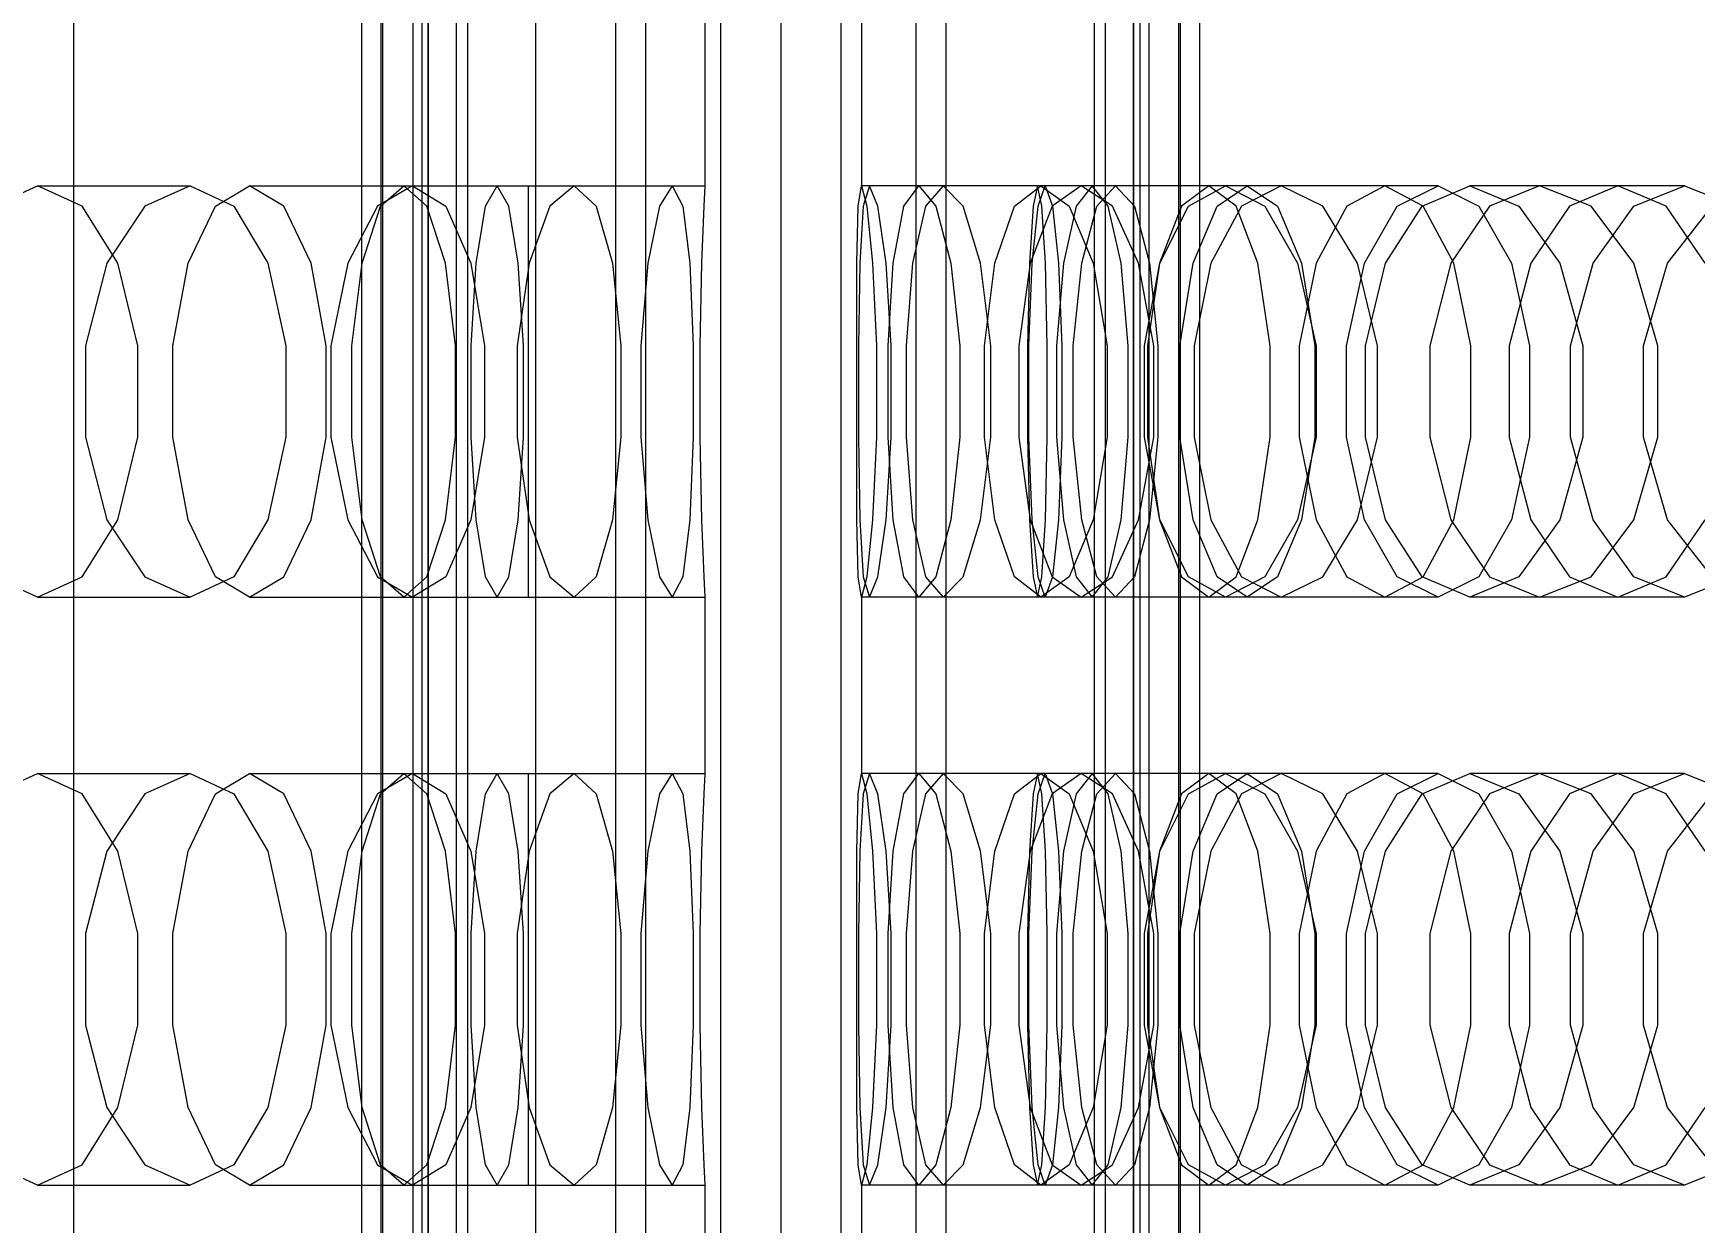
# Model space of a CAD drawing. Header units: millimetres. Extents: x -1970 to 59977, y -50268 to 6837.
# Drawn here: x 25651.9 to 25821.5, y -18034.8 to -17913.4 of the extents above; entities that cross this region are included whole.
import ezdxf

# ---------------------------------------------------------------- set-up
doc = ezdxf.new("R2010")
doc.units = ezdxf.units.MM
for name, color, linetype, lineweight in [('COTAS_P', 1, 'Continuous', 0), ('superior_briquetadora', 7, 'Continuous', 0), ('superior_C02', 7, 'Continuous', 0), ('superior_C02-briq', 7, 'Continuous', 0), ('superior_C05', 7, 'Continuous', 0)]:
    doc.layers.add(name, color=color, linetype=linetype, lineweight=lineweight)
doc.dimstyles.new('R19_100', dxfattribs={"dimtxt": 250, "dimasz": 150, "dimexe": 150, "dimexo": 80, "dimgap": 100, "dimtad": 1, "dimtih": 1, "dimtoh": 1, "dimdsep": 46, "dimcen": 0.09, "dimadec": 0, "dimazin": 0, "dimtfac": 1, "dimtdec": 4, "dimtofl": 0, "dimtmove": 0, "dimatfit": 3, "dimfxl": 1, "dimtolj": 1, "dimtzin": 0, "dimarcsym": 0})

# ---------------------------------------------------------------- blocks, each defined once
blk = doc.blocks.new('*D25')
at = {"layer": 'COTAS_P', "color": 0, "lineweight": -2, "transparency": 16777216}
for p, q in [((25128.19, -17920), (25128.19, -16950)), ((27628.19, -17920), (27628.19, -16950)), ((25278.19, -17100), (27478.19, -17100))]:
    blk.add_line(p, q, dxfattribs=at)
at = {"layer": 'COTAS_P', "color": 0, "transparency": 16777216}
for points in [[(25278.19, -17075), (25278.19, -17125), (25128.19, -17100)], [(27478.19, -17075), (27478.19, -17125), (27628.19, -17100)]]:
    blk.add_solid(points, dxfattribs=at)
at = {"layer": 'Defpoints', "color": 0, "transparency": 16777216}
for p in [(27628.19, -17100), (25128.19, -18000), (27628.19, -18000)]:
    blk.add_point(p, dxfattribs=at)

msp = doc.modelspace()

# ---------------------------------------------------------------- linework, layer by layer
at = {"layer": 'superior_briquetadora'}
for p, q in [((25685.413, -18160), (25685.413, -17800)), ((25687.395, -18160), (25687.395, -17800)), ((25687.545, -18160), (25687.545, -17800)), ((25690.609, -17800), (25690.609, -18160)), ((25691.542, -17800), (25691.542, -18160)), ((25692.187, -18160), (25692.187, -17800)), ((25695.055, -17800), (25695.055, -18160)), ((25696.187, -17800), (25696.187, -18160)), ((25711.334, -18160), (25711.334, -17800)), ((25714.398, -18160), (25714.398, -17800)), ((25722.058, -18160), (25722.058, -17800)), ((25728.187, -17800), (25728.187, -18160)), ((25734.315, -17800), (25734.315, -18160)), ((25741.975, -17800), (25741.975, -18160)), ((25745.04, -17800), (25745.04, -18160)), ((25760.187, -17800), (25760.187, -18160)), ((25761.318, -17800), (25761.318, -18160)), ((25764.187, -18160), (25764.187, -17800)), ((25764.831, -17800), (25764.831, -18160)), ((25765.764, -17800), (25765.764, -18160)), ((25768.829, -18160), (25768.829, -17800)), ((25768.978, -18160), (25768.978, -17800)), ((25770.96, -18160), (25770.96, -17800)), ((25720.437, -17911), (25720.437, -17929)), ((25736.409, -17911), (25736.409, -17929)), ((25647.741, -17931.08), (25652.297, -17929)), ((25652.297, -17929), (25667.885, -17929)), ((25656.852, -17931.08), (25652.297, -17929)), ((25667.885, -17929), (25663.237, -17931.08)), ((25667.885, -17929), (25672.35, -17931.08)), ((25670.462, -17931.08), (25673.948, -17929)), ((25673.948, -17929), (25690.578, -17929)), ((25677.435, -17931.08), (25673.948, -17929)), ((25690.578, -17929), (25686.993, -17931.08)), ((25687.326, -17931.08), (25689.684, -17929)), ((25689.684, -17929), (25707.071, -17929)), ((25692.043, -17931.08), (25689.684, -17929)), ((25690.578, -17929), (25693.968, -17931.08)), ((25698.046, -17931.08), (25699.235, -17929)), ((25699.235, -17929), (25717.081, -17929)), ((25700.424, -17931.08), (25699.235, -17929)), ((25702.437, -17929), (25720.437, -17929)), ((25702.437, -17931.08), (25702.437, -17929)), ((25707.071, -17929), (25704.61, -17931.08)), ((25707.071, -17929), (25709.327, -17931.08)), ((25717.081, -17929), (25715.786, -17931.08)), ((25717.081, -17929), (25718.165, -17931.08)), ((25720.437, -17929), (25720.331, -17931.08)), ((25736.068, -17931.08), (25736.409, -17929)), ((25754.387, -17929), (25736.409, -17929)), ((25736.409, -17929), (25736.962, -17931.08)), ((25737.249, -17929), (25736.609, -17931.08)), ((25755.188, -17929), (25737.249, -17929)), ((25738.099, -17931.08), (25737.249, -17929)), ((25740.746, -17931.08), (25742.273, -17929)), ((25759.982, -17929), (25742.273, -17929)), ((25742.273, -17929), (25744.008, -17931.08)), ((25744.777, -17929), (25742.957, -17931.08)), ((25762.371, -17929), (25744.777, -17929)), ((25746.804, -17931.08), (25744.777, -17929)), ((25752.053, -17931.08), (25754.74, -17929)), ((25754.387, -17929), (25753.94, -17931.08)), ((25754.834, -17931.08), (25754.387, -17929)), ((25754.444, -17931.08), (25755.188, -17929)), ((25771.877, -17929), (25754.74, -17929)), ((25754.74, -17929), (25757.628, -17931.08)), ((25755.188, -17929), (25755.933, -17931.08)), ((25758.866, -17929), (25755.896, -17931.08)), ((25759.982, -17929), (25758.351, -17931.08)), ((25775.814, -17929), (25758.866, -17929)), ((25762.035, -17931.08), (25758.866, -17929)), ((25761.613, -17931.08), (25759.982, -17929)), ((25760.448, -17931.08), (25762.371, -17929)), ((25762.371, -17929), (25764.295, -17931.08)), ((25771.877, -17929), (25769.09, -17931.08)), ((25769.796, -17931.08), (25773.597, -17929)), ((25774.664, -17931.08), (25771.877, -17929)), ((25772.744, -17931.08), (25775.814, -17929)), ((25789.869, -17929), (25773.597, -17929)), ((25773.597, -17929), (25777.589, -17931.08)), ((25779.274, -17929), (25775.205, -17931.08)), ((25775.814, -17929), (25778.883, -17931.08)), ((25795.285, -17929), (25779.274, -17929)), ((25783.532, -17931.08), (25779.274, -17929)), ((25789.869, -17929), (25785.973, -17931.08)), ((25793.764, -17931.08), (25789.869, -17929)), ((25791.122, -17931.08), (25795.285, -17929)), ((25793.672, -17931.08), (25798.521, -17929)), ((25795.285, -17929), (25799.448, -17931.08)), ((25813.649, -17929), (25798.521, -17929)), ((25798.521, -17929), (25803.548, -17931.08)), ((25805.652, -17929), (25800.553, -17931.08)), ((25820.453, -17929), (25805.652, -17929)), ((25810.925, -17931.08), (25805.652, -17929)), ((25813.649, -17929), (25808.711, -17931.08)), ((25818.586, -17931.08), (25813.649, -17929)), ((25815.267, -17931.08), (25820.453, -17929)), ((25820.453, -17929), (25825.638, -17931.08)), ((25660.506, -17936.907), (25656.852, -17931.08)), ((25663.237, -17931.08), (25659.378, -17936.906)), ((25667.665, -17936.907), (25670.462, -17931.08)), ((25672.35, -17931.08), (25675.797, -17936.906)), ((25680.232, -17936.907), (25677.435, -17931.08)), ((25686.993, -17931.08), (25683.978, -17936.906)), ((25685.435, -17936.907), (25687.326, -17931.08)), ((25693.934, -17936.907), (25692.043, -17931.08)), ((25693.968, -17931.08), (25696.544, -17936.906)), ((25697.092, -17936.907), (25698.046, -17931.08)), ((25701.378, -17936.907), (25700.424, -17931.08)), ((25702.437, -17936.907), (25702.437, -17931.08)), ((25704.61, -17931.08), (25702.49, -17936.906)), ((25709.327, -17931.08), (25710.988, -17936.906)), ((25715.786, -17931.08), (25714.597, -17936.906)), ((25718.165, -17931.08), (25718.883, -17936.906)), ((25720.331, -17931.08), (25720.093, -17936.906)), ((25735.947, -17936.906), (25736.068, -17931.08)), ((25736.609, -17931.08), (25736.249, -17936.906)), ((25736.962, -17931.08), (25737.558, -17936.906)), ((25738.933, -17936.906), (25738.099, -17931.08)), ((25739.672, -17936.906), (25740.746, -17931.08)), ((25742.957, -17931.08), (25741.647, -17936.906)), ((25744.008, -17931.08), (25745.55, -17936.906)), ((25748.579, -17936.906), (25746.804, -17931.08)), ((25750.045, -17936.906), (25752.053, -17931.08)), ((25753.94, -17931.08), (25753.582, -17936.907)), ((25755.896, -17931.08), (25753.658, -17936.906)), ((25753.847, -17936.907), (25754.444, -17931.08)), ((25755.193, -17936.907), (25754.834, -17931.08)), ((25755.933, -17931.08), (25756.53, -17936.907)), ((25758.351, -17931.08), (25757.043, -17936.907)), ((25757.628, -17931.08), (25760.09, -17936.906)), ((25758.905, -17936.907), (25760.448, -17931.08)), ((25762.921, -17936.907), (25761.613, -17931.08)), ((25764.721, -17936.906), (25762.035, -17931.08)), ((25764.295, -17931.08), (25765.838, -17936.907)), ((25769.09, -17931.08), (25766.855, -17936.907)), ((25766.888, -17936.906), (25769.796, -17931.08)), ((25770.282, -17936.907), (25772.744, -17931.08)), ((25775.205, -17931.08), (25772.078, -17936.906)), ((25776.9, -17936.907), (25774.664, -17931.08)), ((25777.589, -17931.08), (25780.927, -17936.906)), ((25778.883, -17931.08), (25781.345, -17936.907)), ((25785.973, -17931.08), (25782.849, -17936.907)), ((25787.081, -17936.906), (25783.532, -17931.08)), ((25787.784, -17936.907), (25791.122, -17931.08)), ((25789.913, -17936.906), (25793.672, -17931.08)), ((25796.888, -17936.907), (25793.764, -17931.08)), ((25800.553, -17931.08), (25796.591, -17936.906)), ((25799.448, -17931.08), (25802.787, -17936.907)), ((25803.548, -17931.08), (25807.707, -17936.906)), ((25808.711, -17931.08), (25804.752, -17936.907)), ((25815.278, -17936.906), (25810.925, -17931.08)), ((25811.109, -17936.907), (25815.267, -17931.08)), ((25822.546, -17936.907), (25818.586, -17931.08)), ((25818.726, -17936.906), (25823.271, -17931.08)), ((25659.378, -17936.906), (25657.185, -17945.326)), ((25662.533, -17945.327), (25660.506, -17936.907)), ((25666.114, -17945.327), (25667.665, -17936.907)), ((25675.797, -17936.906), (25677.659, -17945.326)), ((25681.783, -17945.327), (25680.232, -17936.907)), ((25683.978, -17936.906), (25682.25, -17945.326)), ((25684.385, -17945.327), (25685.435, -17936.907)), ((25694.983, -17945.327), (25693.934, -17936.907)), ((25696.544, -17936.906), (25697.919, -17945.326)), ((25696.562, -17945.327), (25697.092, -17936.907)), ((25702.49, -17936.906), (25701.256, -17945.326)), ((25701.907, -17945.327), (25701.378, -17936.907)), ((25702.437, -17945.327), (25702.437, -17936.907)), ((25710.988, -17936.906), (25711.853, -17945.326)), ((25714.597, -17936.906), (25713.878, -17945.326)), ((25718.883, -17936.906), (25719.223, -17945.326)), ((25720.093, -17936.906), (25719.902, -17945.326)), ((25735.938, -17945.326), (25735.947, -17936.906)), ((25736.249, -17936.906), (25736.108, -17945.326)), ((25737.558, -17936.906), (25737.948, -17945.326)), ((25739.455, -17945.326), (25738.933, -17936.906)), ((25739.134, -17945.326), (25739.672, -17936.906)), ((25741.647, -17936.906), (25740.978, -17945.326)), ((25745.55, -17936.906), (25746.464, -17945.326)), ((25749.622, -17945.326), (25748.579, -17936.906)), ((25748.986, -17945.326), (25750.045, -17936.906)), ((25753.658, -17936.906), (25752.472, -17945.326)), ((25753.582, -17936.907), (25753.383, -17945.327)), ((25753.515, -17945.327), (25753.847, -17936.907)), ((25755.392, -17945.327), (25755.193, -17936.907)), ((25757.043, -17936.907), (25756.317, -17945.327)), ((25756.53, -17936.907), (25756.861, -17945.327)), ((25758.049, -17945.327), (25758.905, -17936.907)), ((25760.09, -17936.906), (25761.512, -17945.326)), ((25763.647, -17945.327), (25762.921, -17936.907)), ((25766.267, -17945.326), (25764.721, -17936.906)), ((25765.327, -17945.326), (25766.888, -17936.906)), ((25766.855, -17936.907), (25765.614, -17945.327)), ((25765.838, -17936.907), (25766.694, -17945.327)), ((25768.916, -17945.327), (25770.282, -17936.907)), ((25772.078, -17936.906), (25770.395, -17945.326)), ((25778.14, -17945.327), (25776.9, -17936.907)), ((25780.927, -17936.906), (25782.834, -17945.326)), ((25782.849, -17936.907), (25781.115, -17945.327)), ((25781.345, -17936.907), (25782.711, -17945.327)), ((25785.931, -17945.327), (25787.784, -17936.907)), ((25789.104, -17945.326), (25787.081, -17936.906)), ((25787.876, -17945.326), (25789.913, -17936.906)), ((25796.591, -17936.906), (25794.44, -17945.326)), ((25798.622, -17945.327), (25796.888, -17936.907)), ((25804.752, -17936.907), (25802.554, -17945.327)), ((25802.787, -17936.907), (25804.64, -17945.327)), ((25807.707, -17936.906), (25810.064, -17945.326)), ((25808.801, -17945.327), (25811.109, -17936.907)), ((25817.743, -17945.326), (25815.278, -17936.906)), ((25816.248, -17945.326), (25818.726, -17936.906)), ((25657.185, -17945.326), (25657.185, -17954.674)), ((25662.533, -17954.673), (25662.533, -17945.327)), ((25666.114, -17954.673), (25666.114, -17945.327)), ((25677.659, -17945.326), (25677.659, -17954.674)), ((25681.783, -17954.673), (25681.783, -17945.327)), ((25682.25, -17945.326), (25682.25, -17954.674)), ((25684.385, -17954.673), (25684.385, -17945.327)), ((25694.983, -17954.673), (25694.983, -17945.327)), ((25696.562, -17954.673), (25696.562, -17945.327)), ((25697.919, -17945.326), (25697.919, -17954.674)), ((25701.256, -17945.326), (25701.256, -17954.674)), ((25701.907, -17954.673), (25701.907, -17945.327)), ((25702.437, -17954.673), (25702.437, -17945.327)), ((25711.853, -17945.326), (25711.853, -17954.674)), ((25713.878, -17945.326), (25713.878, -17954.674)), ((25719.223, -17945.326), (25719.223, -17954.674)), ((25719.902, -17945.326), (25719.902, -17954.674)), ((25735.938, -17954.674), (25735.938, -17945.326)), ((25736.108, -17945.326), (25736.108, -17954.674)), ((25737.948, -17945.326), (25737.948, -17954.674)), ((25739.134, -17954.674), (25739.134, -17945.326)), ((25739.455, -17954.674), (25739.455, -17945.326)), ((25740.978, -17945.326), (25740.978, -17954.674)), ((25746.464, -17945.326), (25746.464, -17954.674)), ((25748.986, -17954.674), (25748.986, -17945.326)), ((25749.622, -17954.674), (25749.622, -17945.326)), ((25752.472, -17945.326), (25752.472, -17954.674)), ((25753.383, -17945.327), (25753.383, -17954.673)), ((25753.515, -17954.673), (25753.515, -17945.327)), ((25755.392, -17954.673), (25755.392, -17945.327)), ((25756.317, -17945.327), (25756.317, -17954.673)), ((25756.861, -17945.327), (25756.861, -17954.673)), ((25758.049, -17954.673), (25758.049, -17945.327)), ((25761.512, -17945.326), (25761.512, -17954.674)), ((25763.647, -17954.673), (25763.647, -17945.327)), ((25765.327, -17954.674), (25765.327, -17945.326)), ((25765.614, -17945.327), (25765.614, -17954.673)), ((25766.267, -17954.674), (25766.267, -17945.326)), ((25766.694, -17945.327), (25766.694, -17954.673)), ((25768.916, -17954.673), (25768.916, -17945.327)), ((25770.395, -17945.326), (25770.395, -17954.674)), ((25778.14, -17954.673), (25778.14, -17945.327)), ((25781.115, -17945.327), (25781.115, -17954.673)), ((25782.711, -17945.327), (25782.711, -17954.673)), ((25782.834, -17945.326), (25782.834, -17954.674)), ((25785.931, -17954.673), (25785.931, -17945.327)), ((25787.876, -17954.674), (25787.876, -17945.326)), ((25789.104, -17954.674), (25789.104, -17945.326)), ((25794.44, -17945.326), (25794.44, -17954.674)), ((25798.622, -17954.673), (25798.622, -17945.327)), ((25802.554, -17945.327), (25802.554, -17954.673)), ((25804.64, -17945.327), (25804.64, -17954.673)), ((25808.801, -17954.673), (25808.801, -17945.327)), ((25810.064, -17945.326), (25810.064, -17954.674)), ((25816.248, -17954.674), (25816.248, -17945.326)), ((25817.743, -17954.674), (25817.743, -17945.326)), ((25657.185, -17954.674), (25659.378, -17963.094)), ((25660.506, -17963.093), (25662.533, -17954.673)), ((25667.665, -17963.093), (25666.114, -17954.673)), ((25677.659, -17954.674), (25675.797, -17963.094)), ((25680.232, -17963.093), (25681.783, -17954.673)), ((25682.25, -17954.674), (25683.978, -17963.094)), ((25685.435, -17963.093), (25684.385, -17954.673)), ((25693.934, -17963.093), (25694.983, -17954.673)), ((25697.919, -17954.674), (25696.544, -17963.094)), ((25697.092, -17963.093), (25696.562, -17954.673)), ((25701.256, -17954.674), (25702.49, -17963.094)), ((25701.378, -17963.093), (25701.907, -17954.673)), ((25702.437, -17963.093), (25702.437, -17954.673)), ((25711.853, -17954.674), (25710.988, -17963.094)), ((25713.878, -17954.674), (25714.597, -17963.094)), ((25719.223, -17954.674), (25718.883, -17963.094)), ((25719.902, -17954.674), (25720.093, -17963.094)), ((25735.947, -17963.094), (25735.938, -17954.674)), ((25736.108, -17954.674), (25736.249, -17963.094)), ((25737.948, -17954.674), (25737.558, -17963.094)), ((25738.933, -17963.094), (25739.455, -17954.674)), ((25739.672, -17963.094), (25739.134, -17954.674)), ((25740.978, -17954.674), (25741.647, -17963.094)), ((25746.464, -17954.674), (25745.55, -17963.094)), ((25748.579, -17963.094), (25749.622, -17954.674)), ((25750.045, -17963.094), (25748.986, -17954.674)), ((25752.472, -17954.674), (25753.658, -17963.094)), ((25753.383, -17954.673), (25753.582, -17963.093)), ((25753.847, -17963.093), (25753.515, -17954.673)), ((25755.193, -17963.093), (25755.392, -17954.673)), ((25756.317, -17954.673), (25757.043, -17963.093)), ((25756.861, -17954.673), (25756.53, -17963.093)), ((25758.905, -17963.093), (25758.049, -17954.673)), ((25761.512, -17954.674), (25760.09, -17963.094)), ((25762.921, -17963.093), (25763.647, -17954.673)), ((25764.721, -17963.094), (25766.267, -17954.674)), ((25766.888, -17963.094), (25765.327, -17954.674)), ((25765.614, -17954.673), (25766.855, -17963.093)), ((25766.694, -17954.673), (25765.838, -17963.093)), ((25770.282, -17963.093), (25768.916, -17954.673)), ((25770.395, -17954.674), (25772.078, -17963.094)), ((25776.9, -17963.093), (25778.14, -17954.673)), ((25782.834, -17954.674), (25780.927, -17963.094)), ((25781.115, -17954.673), (25782.849, -17963.093)), ((25782.711, -17954.673), (25781.345, -17963.093)), ((25787.784, -17963.093), (25785.931, -17954.673)), ((25787.081, -17963.094), (25789.104, -17954.674)), ((25789.913, -17963.094), (25787.876, -17954.674)), ((25794.44, -17954.674), (25796.591, -17963.094)), ((25796.888, -17963.093), (25798.622, -17954.673)), ((25802.554, -17954.673), (25804.752, -17963.093)), ((25804.64, -17954.673), (25802.787, -17963.093)), ((25810.064, -17954.674), (25807.707, -17963.094)), ((25811.109, -17963.093), (25808.801, -17954.673)), ((25815.278, -17963.094), (25817.743, -17954.674)), ((25818.726, -17963.094), (25816.248, -17954.674)), ((25656.852, -17968.92), (25660.506, -17963.093)), ((25659.378, -17963.094), (25663.237, -17968.92)), ((25670.462, -17968.92), (25667.665, -17963.093)), ((25675.797, -17963.094), (25672.35, -17968.92)), ((25677.435, -17968.92), (25680.232, -17963.093)), ((25683.978, -17963.094), (25686.993, -17968.92)), ((25687.326, -17968.92), (25685.435, -17963.093)), ((25692.043, -17968.92), (25693.934, -17963.093)), ((25696.544, -17963.094), (25693.968, -17968.92)), ((25698.046, -17968.92), (25697.092, -17963.093)), ((25700.424, -17968.92), (25701.378, -17963.093)), ((25702.437, -17968.92), (25702.437, -17963.093)), ((25702.49, -17963.094), (25704.61, -17968.92)), ((25710.988, -17963.094), (25709.327, -17968.92)), ((25714.597, -17963.094), (25715.786, -17968.92)), ((25718.883, -17963.094), (25718.165, -17968.92)), ((25720.093, -17963.094), (25720.331, -17968.92)), ((25736.068, -17968.92), (25735.947, -17963.094)), ((25736.249, -17963.094), (25736.609, -17968.92)), ((25737.558, -17963.094), (25736.962, -17968.92)), ((25738.099, -17968.92), (25738.933, -17963.094)), ((25740.746, -17968.92), (25739.672, -17963.094)), ((25741.647, -17963.094), (25742.957, -17968.92)), ((25745.55, -17963.094), (25744.008, -17968.92)), ((25746.804, -17968.92), (25748.579, -17963.094)), ((25752.053, -17968.92), (25750.045, -17963.094)), ((25753.582, -17963.093), (25753.94, -17968.92)), ((25753.658, -17963.094), (25755.896, -17968.92)), ((25754.444, -17968.92), (25753.847, -17963.093)), ((25754.834, -17968.92), (25755.193, -17963.093)), ((25756.53, -17963.093), (25755.933, -17968.92)), ((25757.043, -17963.093), (25758.351, -17968.92)), ((25760.09, -17963.094), (25757.628, -17968.92)), ((25760.448, -17968.92), (25758.905, -17963.093)), ((25761.613, -17968.92), (25762.921, -17963.093)), ((25762.035, -17968.92), (25764.721, -17963.094)), ((25765.838, -17963.093), (25764.295, -17968.92)), ((25766.855, -17963.093), (25769.09, -17968.92)), ((25769.796, -17968.92), (25766.888, -17963.094)), ((25772.744, -17968.92), (25770.282, -17963.093)), ((25772.078, -17963.094), (25775.205, -17968.92)), ((25774.664, -17968.92), (25776.9, -17963.093)), ((25780.927, -17963.094), (25777.589, -17968.92)), ((25781.345, -17963.093), (25778.883, -17968.92)), ((25782.849, -17963.093), (25785.973, -17968.92)), ((25783.532, -17968.92), (25787.081, -17963.094)), ((25791.122, -17968.92), (25787.784, -17963.093)), ((25793.672, -17968.92), (25789.913, -17963.094)), ((25793.764, -17968.92), (25796.888, -17963.093)), ((25796.591, -17963.094), (25800.553, -17968.92)), ((25802.787, -17963.093), (25799.448, -17968.92)), ((25807.707, -17963.094), (25803.548, -17968.92)), ((25804.752, -17963.093), (25808.711, -17968.92)), ((25810.925, -17968.92), (25815.278, -17963.094)), ((25815.267, -17968.92), (25811.109, -17963.093)), ((25818.586, -17968.92), (25822.546, -17963.093)), ((25823.271, -17968.92), (25818.726, -17963.094)), ((25652.297, -17971), (25647.741, -17968.92)), ((25652.297, -17971), (25656.852, -17968.92)), ((25663.237, -17968.92), (25667.885, -17971)), ((25672.35, -17968.92), (25667.885, -17971)), ((25673.948, -17971), (25670.462, -17968.92)), ((25673.948, -17971), (25677.435, -17968.92)), ((25686.993, -17968.92), (25690.578, -17971)), ((25689.684, -17971), (25687.326, -17968.92)), ((25689.684, -17971), (25692.043, -17968.92)), ((25693.968, -17968.92), (25690.578, -17971)), ((25699.235, -17971), (25698.046, -17968.92)), ((25699.235, -17971), (25700.424, -17968.92)), ((25702.437, -17971), (25702.437, -17968.92)), ((25704.61, -17968.92), (25707.071, -17971)), ((25709.327, -17968.92), (25707.071, -17971)), ((25715.786, -17968.92), (25717.081, -17971)), ((25718.165, -17968.92), (25717.081, -17971)), ((25720.331, -17968.92), (25720.437, -17971)), ((25736.409, -17971), (25736.068, -17968.92)), ((25736.962, -17968.92), (25736.409, -17971)), ((25736.609, -17968.92), (25737.249, -17971)), ((25737.249, -17971), (25738.099, -17968.92)), ((25742.273, -17971), (25740.746, -17968.92)), ((25744.008, -17968.92), (25742.273, -17971)), ((25742.957, -17968.92), (25744.777, -17971)), ((25744.777, -17971), (25746.804, -17968.92)), ((25754.74, -17971), (25752.053, -17968.92)), ((25753.94, -17968.92), (25754.387, -17971)), ((25754.387, -17971), (25754.834, -17968.92)), ((25755.188, -17971), (25754.444, -17968.92)), ((25757.628, -17968.92), (25754.74, -17971)), ((25755.933, -17968.92), (25755.188, -17971)), ((25755.896, -17968.92), (25758.866, -17971)), ((25758.351, -17968.92), (25759.982, -17971)), ((25758.866, -17971), (25762.035, -17968.92)), ((25759.982, -17971), (25761.613, -17968.92)), ((25762.371, -17971), (25760.448, -17968.92)), ((25764.295, -17968.92), (25762.371, -17971)), ((25769.09, -17968.92), (25771.877, -17971)), ((25773.597, -17971), (25769.796, -17968.92)), ((25771.877, -17971), (25774.664, -17968.92)), ((25775.814, -17971), (25772.744, -17968.92)), ((25777.589, -17968.92), (25773.597, -17971)), ((25775.205, -17968.92), (25779.274, -17971)), ((25778.883, -17968.92), (25775.814, -17971)), ((25779.274, -17971), (25783.532, -17968.92)), ((25785.973, -17968.92), (25789.869, -17971)), ((25789.869, -17971), (25793.764, -17968.92)), ((25795.285, -17971), (25791.122, -17968.92)), ((25798.521, -17971), (25793.672, -17968.92)), ((25799.448, -17968.92), (25795.285, -17971)), ((25803.548, -17968.92), (25798.521, -17971)), ((25800.553, -17968.92), (25805.652, -17971)), ((25805.652, -17971), (25810.925, -17968.92)), ((25808.711, -17968.92), (25813.649, -17971)), ((25813.649, -17971), (25818.586, -17968.92)), ((25820.453, -17971), (25815.267, -17968.92)), ((25825.638, -17968.92), (25820.453, -17971)), ((25652.297, -17971), (25667.885, -17971)), ((25673.948, -17971), (25690.578, -17971)), ((25689.684, -17971), (25707.071, -17971)), ((25699.235, -17971), (25717.081, -17971)), ((25702.437, -17971), (25720.437, -17971)), ((25720.437, -17971), (25720.437, -17989)), ((25754.387, -17971), (25736.409, -17971)), ((25736.409, -17971), (25736.409, -17989)), ((25755.188, -17971), (25737.249, -17971)), ((25759.982, -17971), (25742.273, -17971)), ((25762.371, -17971), (25744.777, -17971)), ((25771.877, -17971), (25754.74, -17971)), ((25775.814, -17971), (25758.866, -17971)), ((25789.869, -17971), (25773.597, -17971)), ((25795.285, -17971), (25779.274, -17971)), ((25813.649, -17971), (25798.521, -17971)), ((25820.453, -17971), (25805.652, -17971)), ((25647.741, -17991.08), (25652.297, -17989)), ((25652.297, -17989), (25667.885, -17989)), ((25656.852, -17991.08), (25652.297, -17989)), ((25667.885, -17989), (25663.237, -17991.08)), ((25667.885, -17989), (25672.35, -17991.08)), ((25670.462, -17991.08), (25673.948, -17989)), ((25673.948, -17989), (25690.578, -17989)), ((25677.435, -17991.08), (25673.948, -17989)), ((25690.578, -17989), (25686.993, -17991.08)), ((25687.326, -17991.08), (25689.684, -17989)), ((25689.684, -17989), (25707.071, -17989)), ((25692.043, -17991.08), (25689.684, -17989)), ((25690.578, -17989), (25693.968, -17991.08)), ((25698.046, -17991.08), (25699.235, -17989)), ((25699.235, -17989), (25717.081, -17989)), ((25700.424, -17991.08), (25699.235, -17989)), ((25702.437, -17989), (25720.437, -17989)), ((25702.437, -17991.08), (25702.437, -17989)), ((25707.071, -17989), (25704.61, -17991.08)), ((25707.071, -17989), (25709.327, -17991.08)), ((25717.081, -17989), (25715.786, -17991.08)), ((25717.081, -17989), (25718.165, -17991.08)), ((25720.437, -17989), (25720.331, -17991.08)), ((25736.068, -17991.08), (25736.409, -17989)), ((25754.387, -17989), (25736.409, -17989)), ((25736.409, -17989), (25736.962, -17991.08)), ((25737.249, -17989), (25736.609, -17991.08)), ((25755.188, -17989), (25737.249, -17989)), ((25738.099, -17991.08), (25737.249, -17989)), ((25740.746, -17991.08), (25742.273, -17989)), ((25759.982, -17989), (25742.273, -17989)), ((25742.273, -17989), (25744.008, -17991.08)), ((25744.777, -17989), (25742.957, -17991.08)), ((25762.371, -17989), (25744.777, -17989)), ((25746.804, -17991.08), (25744.777, -17989)), ((25752.053, -17991.08), (25754.74, -17989)), ((25754.387, -17989), (25753.94, -17991.08)), ((25754.834, -17991.08), (25754.387, -17989)), ((25754.444, -17991.08), (25755.188, -17989)), ((25771.877, -17989), (25754.74, -17989)), ((25754.74, -17989), (25757.628, -17991.08)), ((25755.188, -17989), (25755.933, -17991.08)), ((25758.866, -17989), (25755.896, -17991.08)), ((25759.982, -17989), (25758.351, -17991.08)), ((25775.814, -17989), (25758.866, -17989)), ((25762.035, -17991.08), (25758.866, -17989)), ((25761.613, -17991.08), (25759.982, -17989)), ((25760.448, -17991.08), (25762.371, -17989)), ((25762.371, -17989), (25764.295, -17991.08)), ((25771.877, -17989), (25769.09, -17991.08)), ((25769.796, -17991.08), (25773.597, -17989)), ((25774.664, -17991.08), (25771.877, -17989)), ((25772.744, -17991.08), (25775.814, -17989)), ((25789.869, -17989), (25773.597, -17989)), ((25773.597, -17989), (25777.589, -17991.08)), ((25779.274, -17989), (25775.205, -17991.08)), ((25775.814, -17989), (25778.883, -17991.08)), ((25795.285, -17989), (25779.274, -17989)), ((25783.532, -17991.08), (25779.274, -17989)), ((25789.869, -17989), (25785.973, -17991.08)), ((25793.764, -17991.08), (25789.869, -17989)), ((25791.122, -17991.08), (25795.285, -17989)), ((25793.672, -17991.08), (25798.521, -17989)), ((25795.285, -17989), (25799.448, -17991.08)), ((25813.649, -17989), (25798.521, -17989)), ((25798.521, -17989), (25803.548, -17991.08)), ((25805.652, -17989), (25800.553, -17991.08)), ((25820.453, -17989), (25805.652, -17989)), ((25810.925, -17991.08), (25805.652, -17989)), ((25813.649, -17989), (25808.711, -17991.08)), ((25818.586, -17991.08), (25813.649, -17989)), ((25815.267, -17991.08), (25820.453, -17989)), ((25820.453, -17989), (25825.638, -17991.08)), ((25660.506, -17996.907), (25656.852, -17991.08)), ((25663.237, -17991.08), (25659.378, -17996.906)), ((25667.665, -17996.907), (25670.462, -17991.08)), ((25672.35, -17991.08), (25675.797, -17996.906)), ((25680.232, -17996.907), (25677.435, -17991.08)), ((25686.993, -17991.08), (25683.978, -17996.906)), ((25685.435, -17996.907), (25687.326, -17991.08)), ((25693.934, -17996.907), (25692.043, -17991.08)), ((25693.968, -17991.08), (25696.544, -17996.906)), ((25697.092, -17996.907), (25698.046, -17991.08)), ((25701.378, -17996.907), (25700.424, -17991.08)), ((25702.437, -17996.907), (25702.437, -17991.08)), ((25704.61, -17991.08), (25702.49, -17996.906)), ((25709.327, -17991.08), (25710.988, -17996.906)), ((25715.786, -17991.08), (25714.597, -17996.906)), ((25718.165, -17991.08), (25718.883, -17996.906)), ((25720.331, -17991.08), (25720.093, -17996.906)), ((25735.947, -17996.906), (25736.068, -17991.08)), ((25736.609, -17991.08), (25736.249, -17996.906)), ((25736.962, -17991.08), (25737.558, -17996.906)), ((25738.933, -17996.906), (25738.099, -17991.08)), ((25739.672, -17996.906), (25740.746, -17991.08)), ((25742.957, -17991.08), (25741.647, -17996.906)), ((25744.008, -17991.08), (25745.55, -17996.906)), ((25748.579, -17996.906), (25746.804, -17991.08)), ((25750.045, -17996.906), (25752.053, -17991.08)), ((25753.94, -17991.08), (25753.582, -17996.907)), ((25755.896, -17991.08), (25753.658, -17996.906)), ((25753.847, -17996.907), (25754.444, -17991.08)), ((25755.193, -17996.907), (25754.834, -17991.08)), ((25755.933, -17991.08), (25756.53, -17996.907)), ((25758.351, -17991.08), (25757.043, -17996.907)), ((25757.628, -17991.08), (25760.09, -17996.906)), ((25758.905, -17996.907), (25760.448, -17991.08)), ((25762.921, -17996.907), (25761.613, -17991.08)), ((25764.721, -17996.906), (25762.035, -17991.08)), ((25764.295, -17991.08), (25765.838, -17996.907)), ((25769.09, -17991.08), (25766.855, -17996.907)), ((25766.888, -17996.906), (25769.796, -17991.08)), ((25770.282, -17996.907), (25772.744, -17991.08)), ((25775.205, -17991.08), (25772.078, -17996.906)), ((25776.9, -17996.907), (25774.664, -17991.08)), ((25777.589, -17991.08), (25780.927, -17996.906)), ((25778.883, -17991.08), (25781.345, -17996.907)), ((25785.973, -17991.08), (25782.849, -17996.907)), ((25787.081, -17996.906), (25783.532, -17991.08)), ((25787.784, -17996.907), (25791.122, -17991.08)), ((25789.913, -17996.906), (25793.672, -17991.08)), ((25796.888, -17996.907), (25793.764, -17991.08)), ((25800.553, -17991.08), (25796.591, -17996.906)), ((25799.448, -17991.08), (25802.787, -17996.907)), ((25803.548, -17991.08), (25807.707, -17996.906)), ((25808.711, -17991.08), (25804.752, -17996.907)), ((25815.278, -17996.906), (25810.925, -17991.08)), ((25811.109, -17996.907), (25815.267, -17991.08)), ((25822.546, -17996.907), (25818.586, -17991.08)), ((25818.726, -17996.906), (25823.271, -17991.08)), ((25659.378, -17996.906), (25657.185, -18005.326)), ((25662.533, -18005.327), (25660.506, -17996.907)), ((25666.114, -18005.327), (25667.665, -17996.907)), ((25675.797, -17996.906), (25677.659, -18005.326)), ((25681.783, -18005.327), (25680.232, -17996.907)), ((25683.978, -17996.906), (25682.25, -18005.326)), ((25684.385, -18005.327), (25685.435, -17996.907)), ((25694.983, -18005.327), (25693.934, -17996.907)), ((25696.544, -17996.906), (25697.919, -18005.326)), ((25696.562, -18005.327), (25697.092, -17996.907)), ((25702.49, -17996.906), (25701.256, -18005.326)), ((25701.907, -18005.327), (25701.378, -17996.907)), ((25702.437, -18005.327), (25702.437, -17996.907)), ((25710.988, -17996.906), (25711.853, -18005.326)), ((25714.597, -17996.906), (25713.878, -18005.326)), ((25718.883, -17996.906), (25719.223, -18005.326)), ((25720.093, -17996.906), (25719.902, -18005.326)), ((25735.938, -18005.326), (25735.947, -17996.906)), ((25736.249, -17996.906), (25736.108, -18005.326)), ((25737.558, -17996.906), (25737.948, -18005.326)), ((25739.455, -18005.326), (25738.933, -17996.906)), ((25739.134, -18005.326), (25739.672, -17996.906)), ((25741.647, -17996.906), (25740.978, -18005.326)), ((25745.55, -17996.906), (25746.464, -18005.326)), ((25749.622, -18005.326), (25748.579, -17996.906)), ((25748.986, -18005.326), (25750.045, -17996.906)), ((25753.658, -17996.906), (25752.472, -18005.326)), ((25753.582, -17996.907), (25753.383, -18005.327)), ((25753.515, -18005.327), (25753.847, -17996.907)), ((25755.392, -18005.327), (25755.193, -17996.907)), ((25757.043, -17996.907), (25756.317, -18005.327)), ((25756.53, -17996.907), (25756.861, -18005.327)), ((25758.049, -18005.327), (25758.905, -17996.907)), ((25760.09, -17996.906), (25761.512, -18005.326)), ((25763.647, -18005.327), (25762.921, -17996.907)), ((25766.267, -18005.326), (25764.721, -17996.906)), ((25765.327, -18005.326), (25766.888, -17996.906)), ((25766.855, -17996.907), (25765.614, -18005.327)), ((25765.838, -17996.907), (25766.694, -18005.327)), ((25768.916, -18005.327), (25770.282, -17996.907)), ((25772.078, -17996.906), (25770.395, -18005.326)), ((25778.14, -18005.327), (25776.9, -17996.907)), ((25780.927, -17996.906), (25782.834, -18005.326)), ((25782.849, -17996.907), (25781.115, -18005.327)), ((25781.345, -17996.907), (25782.711, -18005.327)), ((25785.931, -18005.327), (25787.784, -17996.907)), ((25789.104, -18005.326), (25787.081, -17996.906)), ((25787.876, -18005.326), (25789.913, -17996.906)), ((25796.591, -17996.906), (25794.44, -18005.326)), ((25798.622, -18005.327), (25796.888, -17996.907)), ((25804.752, -17996.907), (25802.554, -18005.327)), ((25802.787, -17996.907), (25804.64, -18005.327)), ((25807.707, -17996.906), (25810.064, -18005.326)), ((25808.801, -18005.327), (25811.109, -17996.907)), ((25817.743, -18005.326), (25815.278, -17996.906)), ((25816.248, -18005.326), (25818.726, -17996.906)), ((25657.185, -18005.326), (25657.185, -18014.674)), ((25662.533, -18014.673), (25662.533, -18005.327)), ((25666.114, -18014.673), (25666.114, -18005.327)), ((25677.659, -18005.326), (25677.659, -18014.674)), ((25681.783, -18014.673), (25681.783, -18005.327)), ((25682.25, -18005.326), (25682.25, -18014.674)), ((25684.385, -18014.673), (25684.385, -18005.327)), ((25694.983, -18014.673), (25694.983, -18005.327)), ((25696.562, -18014.673), (25696.562, -18005.327)), ((25697.919, -18005.326), (25697.919, -18014.674)), ((25701.256, -18005.326), (25701.256, -18014.674)), ((25701.907, -18014.673), (25701.907, -18005.327)), ((25702.437, -18014.673), (25702.437, -18005.327)), ((25711.853, -18005.326), (25711.853, -18014.674)), ((25713.878, -18005.326), (25713.878, -18014.674)), ((25719.223, -18005.326), (25719.223, -18014.674)), ((25719.902, -18005.326), (25719.902, -18014.674)), ((25735.938, -18014.674), (25735.938, -18005.326)), ((25736.108, -18005.326), (25736.108, -18014.674)), ((25737.948, -18005.326), (25737.948, -18014.674)), ((25739.134, -18014.674), (25739.134, -18005.326)), ((25739.455, -18014.674), (25739.455, -18005.326)), ((25740.978, -18005.326), (25740.978, -18014.674)), ((25746.464, -18005.326), (25746.464, -18014.674)), ((25748.986, -18014.674), (25748.986, -18005.326)), ((25749.622, -18014.674), (25749.622, -18005.326)), ((25752.472, -18005.326), (25752.472, -18014.674)), ((25753.383, -18005.327), (25753.383, -18014.673)), ((25753.515, -18014.673), (25753.515, -18005.327)), ((25755.392, -18014.673), (25755.392, -18005.327)), ((25756.317, -18005.327), (25756.317, -18014.673)), ((25756.861, -18005.327), (25756.861, -18014.673)), ((25758.049, -18014.673), (25758.049, -18005.327)), ((25761.512, -18005.326), (25761.512, -18014.674)), ((25763.647, -18014.673), (25763.647, -18005.327)), ((25765.327, -18014.674), (25765.327, -18005.326)), ((25765.614, -18005.327), (25765.614, -18014.673)), ((25766.267, -18014.674), (25766.267, -18005.326)), ((25766.694, -18005.327), (25766.694, -18014.673)), ((25768.916, -18014.673), (25768.916, -18005.327)), ((25770.395, -18005.326), (25770.395, -18014.674)), ((25778.14, -18014.673), (25778.14, -18005.327)), ((25781.115, -18005.327), (25781.115, -18014.673)), ((25782.711, -18005.327), (25782.711, -18014.673)), ((25782.834, -18005.326), (25782.834, -18014.674)), ((25785.931, -18014.673), (25785.931, -18005.327)), ((25787.876, -18014.674), (25787.876, -18005.326)), ((25789.104, -18014.674), (25789.104, -18005.326)), ((25794.44, -18005.326), (25794.44, -18014.674)), ((25798.622, -18014.673), (25798.622, -18005.327)), ((25802.554, -18005.327), (25802.554, -18014.673)), ((25804.64, -18005.327), (25804.64, -18014.673)), ((25808.801, -18014.673), (25808.801, -18005.327)), ((25810.064, -18005.326), (25810.064, -18014.674)), ((25816.248, -18014.674), (25816.248, -18005.326)), ((25817.743, -18014.674), (25817.743, -18005.326)), ((25657.185, -18014.674), (25659.378, -18023.094)), ((25660.506, -18023.093), (25662.533, -18014.673)), ((25667.665, -18023.093), (25666.114, -18014.673)), ((25677.659, -18014.674), (25675.797, -18023.094)), ((25680.232, -18023.093), (25681.783, -18014.673)), ((25682.25, -18014.674), (25683.978, -18023.094)), ((25685.435, -18023.093), (25684.385, -18014.673)), ((25693.934, -18023.093), (25694.983, -18014.673)), ((25697.919, -18014.674), (25696.544, -18023.094)), ((25697.092, -18023.093), (25696.562, -18014.673)), ((25701.256, -18014.674), (25702.49, -18023.094)), ((25701.378, -18023.093), (25701.907, -18014.673)), ((25702.437, -18023.093), (25702.437, -18014.673)), ((25711.853, -18014.674), (25710.988, -18023.094)), ((25713.878, -18014.674), (25714.597, -18023.094)), ((25719.223, -18014.674), (25718.883, -18023.094)), ((25719.902, -18014.674), (25720.093, -18023.094)), ((25735.947, -18023.094), (25735.938, -18014.674)), ((25736.108, -18014.674), (25736.249, -18023.094)), ((25737.948, -18014.674), (25737.558, -18023.094)), ((25738.933, -18023.094), (25739.455, -18014.674)), ((25739.672, -18023.094), (25739.134, -18014.674)), ((25740.978, -18014.674), (25741.647, -18023.094)), ((25746.464, -18014.674), (25745.55, -18023.094)), ((25748.579, -18023.094), (25749.622, -18014.674)), ((25750.045, -18023.094), (25748.986, -18014.674)), ((25752.472, -18014.674), (25753.658, -18023.094)), ((25753.383, -18014.673), (25753.582, -18023.093)), ((25753.847, -18023.093), (25753.515, -18014.673)), ((25755.193, -18023.093), (25755.392, -18014.673)), ((25756.317, -18014.673), (25757.043, -18023.093)), ((25756.861, -18014.673), (25756.53, -18023.093)), ((25758.905, -18023.093), (25758.049, -18014.673)), ((25761.512, -18014.674), (25760.09, -18023.094)), ((25762.921, -18023.093), (25763.647, -18014.673)), ((25764.721, -18023.094), (25766.267, -18014.674)), ((25766.888, -18023.094), (25765.327, -18014.674)), ((25765.614, -18014.673), (25766.855, -18023.093)), ((25766.694, -18014.673), (25765.838, -18023.093)), ((25770.282, -18023.093), (25768.916, -18014.673)), ((25770.395, -18014.674), (25772.078, -18023.094)), ((25776.9, -18023.093), (25778.14, -18014.673)), ((25782.834, -18014.674), (25780.927, -18023.094)), ((25781.115, -18014.673), (25782.849, -18023.093)), ((25782.711, -18014.673), (25781.345, -18023.093)), ((25787.784, -18023.093), (25785.931, -18014.673)), ((25787.081, -18023.094), (25789.104, -18014.674)), ((25789.913, -18023.094), (25787.876, -18014.674)), ((25794.44, -18014.674), (25796.591, -18023.094)), ((25796.888, -18023.093), (25798.622, -18014.673)), ((25802.554, -18014.673), (25804.752, -18023.093)), ((25804.64, -18014.673), (25802.787, -18023.093)), ((25810.064, -18014.674), (25807.707, -18023.094)), ((25811.109, -18023.093), (25808.801, -18014.673)), ((25815.278, -18023.094), (25817.743, -18014.674)), ((25818.726, -18023.094), (25816.248, -18014.674)), ((25656.852, -18028.92), (25660.506, -18023.093)), ((25659.378, -18023.094), (25663.237, -18028.92)), ((25670.462, -18028.92), (25667.665, -18023.093)), ((25675.797, -18023.094), (25672.35, -18028.92)), ((25677.435, -18028.92), (25680.232, -18023.093)), ((25683.978, -18023.094), (25686.993, -18028.92)), ((25687.326, -18028.92), (25685.435, -18023.093)), ((25692.043, -18028.92), (25693.934, -18023.093)), ((25696.544, -18023.094), (25693.968, -18028.92)), ((25698.046, -18028.92), (25697.092, -18023.093)), ((25700.424, -18028.92), (25701.378, -18023.093)), ((25702.437, -18028.92), (25702.437, -18023.093)), ((25702.49, -18023.094), (25704.61, -18028.92)), ((25710.988, -18023.094), (25709.327, -18028.92)), ((25714.597, -18023.094), (25715.786, -18028.92)), ((25718.883, -18023.094), (25718.165, -18028.92)), ((25720.093, -18023.094), (25720.331, -18028.92)), ((25736.068, -18028.92), (25735.947, -18023.094)), ((25736.249, -18023.094), (25736.609, -18028.92)), ((25737.558, -18023.094), (25736.962, -18028.92)), ((25738.099, -18028.92), (25738.933, -18023.094)), ((25740.746, -18028.92), (25739.672, -18023.094)), ((25741.647, -18023.094), (25742.957, -18028.92)), ((25745.55, -18023.094), (25744.008, -18028.92)), ((25746.804, -18028.92), (25748.579, -18023.094)), ((25752.053, -18028.92), (25750.045, -18023.094)), ((25753.582, -18023.093), (25753.94, -18028.92)), ((25753.658, -18023.094), (25755.896, -18028.92)), ((25754.444, -18028.92), (25753.847, -18023.093)), ((25754.834, -18028.92), (25755.193, -18023.093)), ((25756.53, -18023.093), (25755.933, -18028.92)), ((25757.043, -18023.093), (25758.351, -18028.92)), ((25760.09, -18023.094), (25757.628, -18028.92)), ((25760.448, -18028.92), (25758.905, -18023.093)), ((25761.613, -18028.92), (25762.921, -18023.093)), ((25762.035, -18028.92), (25764.721, -18023.094)), ((25765.838, -18023.093), (25764.295, -18028.92)), ((25766.855, -18023.093), (25769.09, -18028.92)), ((25769.796, -18028.92), (25766.888, -18023.094)), ((25772.744, -18028.92), (25770.282, -18023.093)), ((25772.078, -18023.094), (25775.205, -18028.92)), ((25774.664, -18028.92), (25776.9, -18023.093)), ((25780.927, -18023.094), (25777.589, -18028.92)), ((25781.345, -18023.093), (25778.883, -18028.92)), ((25782.849, -18023.093), (25785.973, -18028.92)), ((25783.532, -18028.92), (25787.081, -18023.094)), ((25791.122, -18028.92), (25787.784, -18023.093)), ((25793.672, -18028.92), (25789.913, -18023.094)), ((25793.764, -18028.92), (25796.888, -18023.093)), ((25796.591, -18023.094), (25800.553, -18028.92)), ((25802.787, -18023.093), (25799.448, -18028.92)), ((25807.707, -18023.094), (25803.548, -18028.92)), ((25804.752, -18023.093), (25808.711, -18028.92)), ((25810.925, -18028.92), (25815.278, -18023.094)), ((25815.267, -18028.92), (25811.109, -18023.093)), ((25818.586, -18028.92), (25822.546, -18023.093)), ((25823.271, -18028.92), (25818.726, -18023.094)), ((25652.297, -18031), (25647.741, -18028.92)), ((25652.297, -18031), (25656.852, -18028.92)), ((25663.237, -18028.92), (25667.885, -18031)), ((25672.35, -18028.92), (25667.885, -18031)), ((25673.948, -18031), (25670.462, -18028.92)), ((25673.948, -18031), (25677.435, -18028.92)), ((25686.993, -18028.92), (25690.578, -18031)), ((25689.684, -18031), (25687.326, -18028.92)), ((25689.684, -18031), (25692.043, -18028.92)), ((25693.968, -18028.92), (25690.578, -18031)), ((25699.235, -18031), (25698.046, -18028.92)), ((25699.235, -18031), (25700.424, -18028.92)), ((25702.437, -18031), (25702.437, -18028.92)), ((25704.61, -18028.92), (25707.071, -18031)), ((25709.327, -18028.92), (25707.071, -18031)), ((25715.786, -18028.92), (25717.081, -18031)), ((25718.165, -18028.92), (25717.081, -18031)), ((25720.331, -18028.92), (25720.437, -18031)), ((25736.409, -18031), (25736.068, -18028.92)), ((25736.962, -18028.92), (25736.409, -18031)), ((25736.609, -18028.92), (25737.249, -18031)), ((25737.249, -18031), (25738.099, -18028.92)), ((25742.273, -18031), (25740.746, -18028.92)), ((25744.008, -18028.92), (25742.273, -18031)), ((25742.957, -18028.92), (25744.777, -18031)), ((25744.777, -18031), (25746.804, -18028.92)), ((25754.74, -18031), (25752.053, -18028.92)), ((25753.94, -18028.92), (25754.387, -18031)), ((25754.387, -18031), (25754.834, -18028.92)), ((25755.188, -18031), (25754.444, -18028.92)), ((25757.628, -18028.92), (25754.74, -18031)), ((25755.933, -18028.92), (25755.188, -18031)), ((25755.896, -18028.92), (25758.866, -18031)), ((25758.351, -18028.92), (25759.982, -18031)), ((25758.866, -18031), (25762.035, -18028.92)), ((25759.982, -18031), (25761.613, -18028.92)), ((25762.371, -18031), (25760.448, -18028.92)), ((25764.295, -18028.92), (25762.371, -18031)), ((25769.09, -18028.92), (25771.877, -18031)), ((25773.597, -18031), (25769.796, -18028.92)), ((25771.877, -18031), (25774.664, -18028.92)), ((25775.814, -18031), (25772.744, -18028.92)), ((25777.589, -18028.92), (25773.597, -18031)), ((25775.205, -18028.92), (25779.274, -18031)), ((25778.883, -18028.92), (25775.814, -18031)), ((25779.274, -18031), (25783.532, -18028.92)), ((25785.973, -18028.92), (25789.869, -18031)), ((25789.869, -18031), (25793.764, -18028.92)), ((25795.285, -18031), (25791.122, -18028.92)), ((25798.521, -18031), (25793.672, -18028.92)), ((25799.448, -18028.92), (25795.285, -18031)), ((25803.548, -18028.92), (25798.521, -18031)), ((25800.553, -18028.92), (25805.652, -18031)), ((25805.652, -18031), (25810.925, -18028.92)), ((25808.711, -18028.92), (25813.649, -18031)), ((25813.649, -18031), (25818.586, -18028.92)), ((25820.453, -18031), (25815.267, -18028.92)), ((25825.638, -18028.92), (25820.453, -18031)), ((25652.297, -18031), (25667.885, -18031)), ((25673.948, -18031), (25690.578, -18031)), ((25689.684, -18031), (25707.071, -18031)), ((25699.235, -18031), (25717.081, -18031)), ((25702.437, -18031), (25720.437, -18031)), ((25720.437, -18031), (25720.437, -18049)), ((25754.387, -18031), (25736.409, -18031)), ((25736.409, -18031), (25736.409, -18049)), ((25755.188, -18031), (25737.249, -18031)), ((25759.982, -18031), (25742.273, -18031)), ((25762.371, -18031), (25744.777, -18031)), ((25771.877, -18031), (25754.74, -18031)), ((25775.814, -18031), (25758.866, -18031)), ((25789.869, -18031), (25773.597, -18031)), ((25795.285, -18031), (25779.274, -18031)), ((25813.649, -18031), (25798.521, -18031)), ((25820.453, -18031), (25805.652, -18031))]:
    msp.add_line(p, q, dxfattribs=at)
at = {"layer": 'superior_C02'}
msp.add_line((25655.964, -17700), (25655.964, -18300), dxfattribs=at)
at = {"layer": 'superior_C02-briq'}
msp.add_line((25703.187, -18300), (25703.187, -17700), dxfattribs=at)
at = {"layer": 'superior_C05'}
for p, q in [((25692.187, -17750), (25692.187, -18250)), ((25764.187, -17750), (25764.187, -18250))]:
    msp.add_line(p, q, dxfattribs=at)

# ---------------------------------------------------------------- dimensions: what is measured, and where the dimension line sits
at = {"layer": 'COTAS_P'}
dim = msp.add_aligned_dim(p1=(25128.187, -18000), p2=(27628.187, -18000), distance=900, text='<> P', dimstyle='R19_100', dxfattribs=at)
dim.commit()
dim.dimension.update_dxf_attribs({"geometry": '*D25', "text_midpoint": (26378.187, -17100)})

doc.saveas('drawing.dxf')
